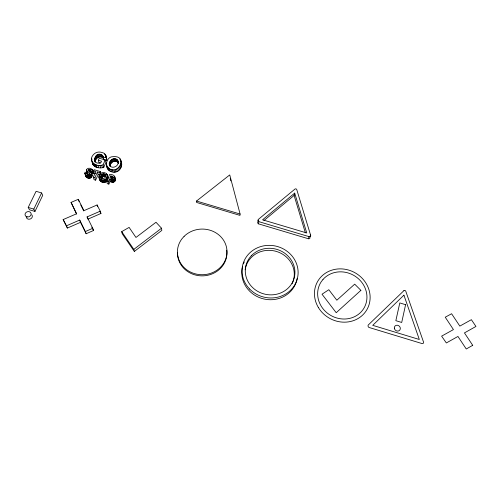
<?xml version="1.0" encoding="UTF-8"?>
<svg xmlns="http://www.w3.org/2000/svg" width="501" height="501" viewBox="0 0 501 501"><rect width="100%" height="100%" fill="white"/><g stroke="black" fill="none" stroke-linecap="round" stroke-linejoin="round"><path stroke-width="0.75" d="M85.646 175.269C89.009 183.579 96.624 173.146 88.126 170.302L88.527 169.476L90.255 169.776L90.668 170.954L92.259 171.355L93.011 173.86L91.432 173.459L91.476 172.958M91.351 173.127C91.583 177.298 83.629 176.076 84.976 172.2L86.554 172.519L87.149 174.392M93.011 173.86L93.105 172.538L91.871 169.257C90.23 167.177 84.945 168.342 86.842 171.336C90.474 172.219 90.274 176.02 86.66 173.678L86.554 172.519M98.328 160.232L101.515 161.184L100.826 162.719C90.205 165.963 95.24 149.279 102.655 155.604L103.788 159.888L106.732 160.257C106.375 157.038 105.886 152.968 101.822 152.442C98.803 151.402 95.196 152.291 93.224 154.853C87.462 161.253 96.9 167.985 103.081 164.798L105.248 159.988L99.248 158.21L98.328 160.232L99.029 162.787L100.3 163.169M106.732 160.257L106.074 156.018M240.104 214.04L239.96 215.38L196.542 202.435L196.511 201.045L229.734 174.924L240.104 214.04L196.511 201.045M106.419 165.029C115.712 180.917 131.337 153.325 111.053 156.932C104.728 159.331 104.853 170.158 111.61 171.793C117.879 174.242 123.822 166.833 121.035 161.021M107.295 175.137L107.878 179.07C107.082 176.878 107.94 173.315 104.753 172.739C103.024 172.144 100.964 172.726 99.924 174.26C96.561 178.456 102.442 185.47 106.688 181.274L106.03 178.813L107.233 176.596M99.981 180.535L99.831 178.462M258.209 220.158L257.971 221.63A1.728 1.566 9.5 0 0 257.677 222.4L257.677 222.607A1.728 1.566 9.5 0 0 258.46 223.841L308.359 238.739A1.309 1.184 18 0 0 309.33 238.676L309.537 238.551A1.309 1.184 18 0 0 309.837 237.105L310.551 234.988L296.755 189.597A1.115 0.983 13.6 0 0 294.957 189.065L258.328 219.425A1.741 1.572 9.5 0 0 258.034 220.196L258.034 220.402A1.741 1.572 9.5 0 0 258.817 221.649L309.061 236.635A1.321 1.19 18 0 0 310.038 236.572L310.244 236.447A1.321 1.19 18 0 0 310.551 234.988M258.46 223.841L258.817 221.649M110.001 181.531L108.867 184.111L107.308 183.648L106.65 181.199L109.688 174.342C117.134 174.166 115.837 182.076 109.368 179.076L110.001 181.531C112.13 183.285 116.814 181.675 115.117 178.644M118.48 163.245C116.144 159.136 109.932 161.967 110.026 166.282C106.149 160.489 117.434 154.972 118.123 162.211C118.568 167.453 109.569 169.626 109.4 163.746M100.732 176.696C100.476 173.759 105.554 172.551 105.648 175.82C105.893 178.769 100.814 180.034 100.732 176.696L101.208 178.807M102.655 155.604L103.726 158.98C101.59 154.728 95.146 157.496 95.234 161.823L94.507 159.262M305.378 232.846L294.112 195.44L294.701 193.104L262.58 219.807L306.744 232.965L294.701 193.104M92.259 171.355L92.359 170.027L91.871 169.257M87.337 171.981L87.418 173.559L88.865 174.749M308.359 238.739L309.061 236.635M104.684 174.097L105.354 176.577L103.106 176.527L101.528 178.663L100.833 176.189M108.867 184.111L108.222 181.669L109.368 179.076M110.74 175.964L109.882 177.905C112.631 180.047 114.754 175.914 110.74 175.964L111.366 178.437L112.118 178.663L111.498 176.189M100.275 174.555L99.749 172.688L100.269 171.536L94.125 169.707L93.606 170.854L94.345 173.359L95.484 173.697M92.259 161.704C92.059 167.321 99.505 168.918 103.757 167.334L105.905 162.543L105.248 159.988M93.606 170.854L95.898 171.542L93.324 177.222L94.069 179.69L95.622 180.16L94.889 177.686L97.457 172.006L99.749 172.688M95.622 180.16L98.171 174.505L97.457 172.006M34.964 211.441L42.71 195.371L41.602 192.966L36.085 191.307L28.213 207.433L29.421 209.762L34.964 211.441L33.792 209.124L28.213 207.433M33.792 209.124L41.602 192.966M99.054 177.423C99.843 180.266 104.127 180.899 106.03 178.813M263.971 220.534L294.112 195.44M134.324 251.446L161.823 230.397L161.529 228.212L156.005 222.269L135.965 237.455L129.114 227.391L121.693 231.644L122.263 233.817L134.324 251.446L133.83 249.373L121.693 231.644M133.83 249.373L161.529 228.212M92.735 228.299L93.505 230.504L86.166 233.742L85.339 231.556L92.735 228.299L87.086 216.902L100.238 211.184L97.094 204.965L83.917 210.664L78.288 199.31L71.061 202.398L76.534 214.04M63.151 219.576L67.391 228.049L80.555 222.306L79.697 220.058L66.433 225.826L63.151 219.576L76.634 213.752L71.061 202.398M87.888 219.169L100.945 213.476L100.238 211.184M106.08 157.69L103.118 157.32L103.056 156.406M89.836 171.937L91.345 172.576L90.587 170.071M98.171 174.505L99.881 175.012M93.324 177.222L94.889 177.686M106.65 181.199L108.222 181.669M99.906 211.416L100.945 213.476M80.793 204.99L83.755 210.971M91.852 227.166L93.505 230.504M79.697 220.058L85.339 231.556M80.555 222.306L86.166 233.742M66.433 225.826L67.391 228.049M92.109 175.619L90.813 172.181M78.288 199.31L79.145 201.671M87.086 216.902L87.688 218.605M121.186 162.424L121.586 163.564M107.947 177.617L106.7 173.916M106.469 157.84L106.726 158.592M84.826 173.302L85.909 176.715M85.865 174.962L86.66 177.448M85.045 173.396L86.228 177.103M86.422 175.256L87.212 177.736M87.099 175.5L87.882 177.98M86.416 169.87L87.631 173.834M86.385 170.271L87.418 173.559M88.051 175.713L88.834 178.193M97.094 204.965L97.645 206.713M88.896 175.751L89.673 178.231M86.548 169.47L86.942 170.728M87.155 171.624L87.938 174.129M89.641 175.613L90.412 178.099M89.479 173.164L89.861 174.411M88.257 169.601L88.646 170.86M89.203 172.92L89.585 174.173M89.072 169.426L89.648 171.311M88.527 169.476L89.103 171.361M90.293 175.3L91.057 177.786M89.704 169.545L90.468 172.056M91.169 174.31L91.927 176.797M90.813 174.849L91.577 177.335M90.255 169.776L92.115 176.183M92.359 170.027L93.18 172.958M92.171 169.626L93.148 173.396M91.514 159.143L91.883 160.42M92.341 162.33L93.086 164.873M91.52 160.001L92.672 164.159M93.574 163.595L94.313 166.132M91.62 158.278L91.99 159.562M92.898 162.994L93.637 165.537M94.376 164.115L95.102 166.651M95.284 164.553L96.01 167.09M94.514 160.101L95.077 162.124M99.123 175.989L99.474 177.229M99.649 178.644L100.35 181.105M99.004 176.728L99.712 179.201M100.814 179.521L101.509 181.982M94.702 158.329L95.428 160.896M96.317 164.917L97.031 167.447M100.162 179.126L100.858 181.587M101.609 179.828L102.298 182.283M95.096 157.308L95.816 159.882M95.585 156.4L96.305 158.974M98.077 165.28L98.785 167.81M101.039 175.632L101.734 178.105M96.161 155.654L96.875 158.228M100.269 171.536L100.964 174.035M101.327 175.087L102.016 177.567M102.448 180.009L103.137 182.464M96.806 155.066L97.52 157.646M102.016 174.292L102.699 176.778M103.256 180.053L103.932 182.508M101.653 174.642L102.336 177.122M99.949 165.355L100.638 167.885M102.423 174.041L103.106 176.527M104.026 179.947L104.703 182.402M103.306 173.809L103.983 176.296M104.765 179.702L105.435 182.157M97.532 154.646L98.24 157.226M102.855 173.878L103.538 176.365M105.442 179.32L106.106 181.782M103.77 173.822L104.44 176.308M98.321 154.377L99.016 156.963M99.135 154.264L99.831 156.851M104.246 173.922L104.909 176.408M101.69 165.18L102.373 167.71M99.993 154.308L100.682 156.888M105.536 174.962L106.03 176.822M105.335 174.617L105.83 176.477M105.047 174.329L105.711 176.809M230.228 178.638L230.829 180.886M100.883 154.502L101.565 157.082M106.945 177.41L107.596 179.872M103.081 164.798L103.757 167.334M106.531 178.174L107.189 180.636M101.928 154.953L102.605 157.533M107.076 174.492L107.997 178.318M107.483 167.184L108.122 169.701M110.389 179.377L111.022 181.832M106.325 163.802L107.458 168.693M104.79 153.913L105.116 155.204M108.398 168.042L109.036 170.559M111.341 179.634L111.961 182.088M112.061 179.765L112.681 182.22M105.817 155.26L106.813 159.399M105.392 154.559L106.049 157.139M112.525 179.765L113.138 182.22M109.569 168.743L110.201 171.254M112.6 176.571L112.907 177.805M109.418 164.566L109.732 165.831M113.019 179.684L113.627 182.139M113.971 179.201L114.579 181.656M109.569 162.85L110.201 165.386M113.094 177.066L113.401 178.3M110.99 169.282L111.61 171.793M112.9 176.784L113.207 178.018M113.508 179.502L114.122 181.951M114.378 178.782L114.979 181.237M109.932 161.867L110.558 164.409M114.516 176.177L115.443 180.279M110.433 160.909L111.053 163.458M114.698 178.218L115.299 180.679M112.487 169.614L113.101 172.119M111.009 160.126L111.623 162.681M114.835 176.747L115.512 179.903M111.654 159.512L112.268 162.067M113.921 169.689L114.529 172.187M112.374 159.067L112.982 161.629M115.299 169.507L115.888 172.012M113.138 158.792L113.746 161.347M116.608 169.075L117.19 171.58M113.934 158.66L114.529 161.222M114.754 158.685L115.349 161.247M115.599 158.867L116.188 161.422M117.804 168.399L118.38 170.904M116.389 159.174L116.971 161.723M117.04 159.581L117.616 162.13M118.843 167.497L119.413 170.008M117.91 160.702L118.543 163.32M117.547 160.088L118.117 162.637M119.726 166.37L120.29 168.887M120.447 165.017L121.004 167.541M120.941 163.589L121.499 166.119M120.635 159.875L121.693 164.791M119.958 158.861L120.24 160.138M292.102 283.729A24.749 23.059 13.8 0 0 282.933 254.395A24.749 23.059 13.8 0 0 251.001 257.771L249.066 260.107A24.749 23.059 13.8 0 0 245.183 269.82M297.118 278.612A27.956 26.052 13.8 0 1 263.996 299.009A27.956 26.052 13.8 0 1 242.616 266.382M243.473 263.795A27.956 26.052 13.8 0 1 244.3 261.929M226.721 250.206A24.693 22.752 -1.3 0 1 203.343 275.844A24.693 22.752 -1.3 0 1 177.542 252.435M31.851 214.879A3.087 2.63 -18.3 0 1 30.01 219.094A3.087 2.63 -18.3 0 1 26.284 216.501M405.591 304.689L401.708 322.456L395.846 320.678L399.792 302.942L405.591 304.689M322.995 279.452L321.166 281.844A25.131 23.096 29.4 0 0 340.793 318.818A25.131 23.096 29.4 0 0 364.816 287.399A25.131 23.096 29.4 0 0 322.995 279.452M251.32 255.76L249.373 258.109A24.918 23.19 13.7 0 0 267.547 294.651A24.918 23.19 13.7 0 0 293.173 263.708A24.918 23.19 13.7 0 0 251.32 255.76M184.099 236.359L182.057 238.664A24.799 22.827 -1.2 0 0 198.709 274.51A24.799 22.827 -1.2 0 0 225.594 244.237A24.799 22.827 -1.2 0 0 184.099 236.359M403.925 295.17L372.719 325.343L419.312 339.484L403.925 295.17M403.887 290.668L368.298 324.967A1.86 1.703 37.2 0 0 368.047 325.832L368.06 326.063A1.86 1.703 37.2 0 0 368.961 327.441L421.98 343.548A1.428 1.271 42.1 0 0 422.982 343.467L423.188 343.329A1.428 1.271 42.1 0 0 423.395 341.695L405.779 291.238A1.19 1.058 34.3 0 0 403.887 290.668M360.889 290.348L336.215 312.712L322.024 294.219L328.813 289.716L336.835 300.212L354.695 284.161L360.889 290.348M472.719 345.327L466.256 348.997L457.958 336.453L446.341 342.953L441.625 336.146L453.436 329.583L445.251 317.208L451.595 313.739L459.837 326.101L471.378 319.688L475.95 326.458L464.44 332.902L472.719 345.327M318.317 307.401A28.388 26.09 29.4 0 0 366.55 310.251A28.388 26.09 29.4 0 0 341.995 268.912A28.388 26.09 29.4 0 0 318.317 307.401M249.661 289.058A28.15 26.196 13.7 0 0 296.936 280.065A28.15 26.196 13.7 0 0 263.639 245.866A28.15 26.196 13.7 0 0 249.661 289.058M394.331 328.136A3.131 2.824 39.1 0 0 399.072 330.716A3.131 2.824 39.1 0 0 398.583 325.612A3.131 2.824 39.1 0 0 394.331 328.136M27.217 216.908A3.106 2.643 -18.1 0 0 31.075 213.395A3.106 2.643 -18.1 0 0 25.989 212.499A3.106 2.643 -18.1 0 0 27.217 216.908"/></g></svg>
